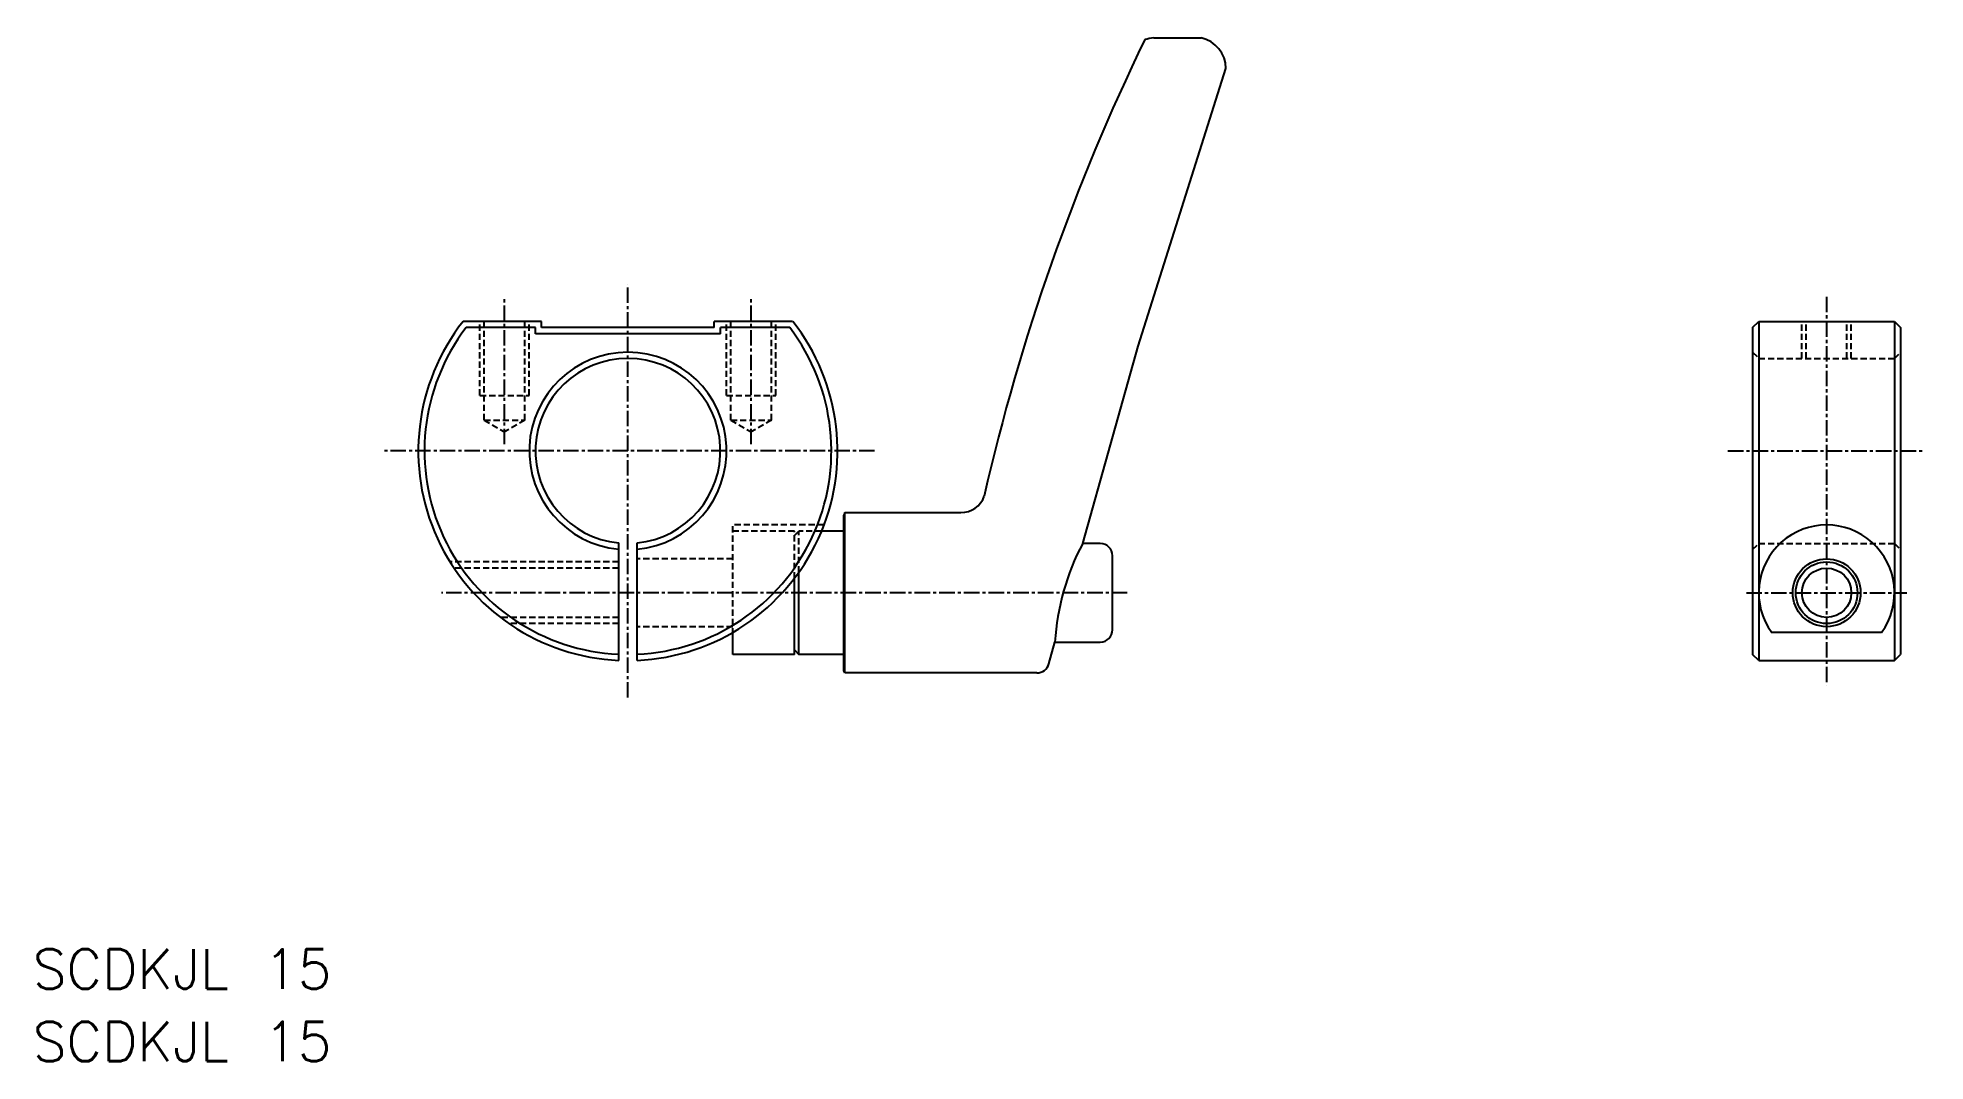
# Model space of a CAD drawing. Extents: x 10 to 163, y -98 to -15.
import ezdxf

# ---------------------------------------------------------------- set-up
doc = ezdxf.new("R2010")
doc.units = 0
doc.linetypes.add('CENTER', pattern=[2, 1.25, -0.25, 0.25, -0.25])
doc.linetypes.add('DASHED', pattern=[0.75, 0.5, -0.25])
doc.layers.get('0').update_dxf_attribs({"linetype": 'CONTINUOUS'})
doc.layers.add('CENTER', color=1, linetype='CENTER')
doc.styles.get("Standard").update_dxf_attribs({"font": 'txt.shx', "bigfont": 'bigfont.shx'})

# ---------------------------------------------------------------- blocks, each defined once
blk = doc.blocks.new('CLDF')
at = {"color": 7, "linetype": 'CONTINUOUS'}
for p, q in [((25.14, 45), (28.99, 45)), ((23.89, 20), (31, 42.52)), ((19.38, 4), (23.89, 20)), ((0.09, 6.5), (0, 6.3)), ((0, -6.3), (0, 6.3)), ((0.09, 6.5), (9.51, 6.5)), ((0.09, -6.5), (0.09, 6.5)), ((20.8, 4), (19.38, 4)), ((21.8, -3), (21.8, 3)), ((16.63, -5.77), (17.13, -4)), ((17.13, -4), (20.8, -4)), ((0.09, -6.5), (0, -6.3)), ((15.67, -6.5), (0.09, -6.5))]:
    blk.add_line(p, q, dxfattribs=at)
for centre, radius, start, end in [((178.43, -30.15), 171.3, 154.0311, 167.1877), ((25.95, 39.05), 6, 97.7241, 104.6825), ((28.43, 42.49), 2.57, 0.645, 77.5412), ((9.51, 8.5), 2, 270, 340.621), ((36.81, -5.22), 19.72, 152.1114, 176.4391), ((20.8, 3), 1, 0, 90), ((20.8, -3), 1, 270, 0), ((15.67, -5.5), 1, 270, 344.2753)]:
    blk.add_arc(centre, radius, start, end, dxfattribs=at)

msp = doc.modelspace()

# ---------------------------------------------------------------- linework, layer by layer
at = {"color": 7, "linetype": 'CONTINUOUS'}
for p, q in [((50.61, -38.04), (44.24, -38.04)), ((50.61, -38.54), (50.61, -38.04)), ((70.97, -38.04), (64.61, -38.04)), ((64.61, -38.54), (64.61, -38.04)), ((148.82, -38.54), (149.32, -38.04)), ((149.32, -38.04), (149.32, -65.54)), ((149.32, -38.04), (160.32, -38.04)), ((160.32, -38.04), (160.32, -65.54)), ((160.32, -38.04), (160.82, -38.54)), ((50.11, -38.54), (44.48, -38.54)), ((50.11, -39.04), (50.11, -38.54)), ((65.11, -39.04), (50.11, -39.04)), ((64.61, -38.54), (50.61, -38.54)), ((65.11, -39.04), (65.11, -38.54)), ((70.73, -38.54), (65.11, -38.54)), ((148.82, -38.54), (148.82, -65.04)), ((160.82, -38.54), (160.82, -65.04)), ((75.11, -55.04), (73.31, -55.04)), ((56.86, -65.52), (56.86, -56)), ((58.36, -65.52), (58.36, -56)), ((71.11, -65.04), (71.11, -58.87)), ((71.47, -65.04), (71.47, -58.37)), ((66.11, -65.04), (66.11, -63.26)), ((159.27, -63.26), (150.36, -63.26)), ((71.11, -65.04), (66.11, -65.04)), ((71.11, -64.67), (71.47, -65.04)), ((75.11, -65.04), (71.47, -65.04)), ((149.32, -65.54), (148.82, -65.04)), ((149.32, -65.54), (160.32, -65.54)), ((160.32, -65.54), (160.82, -65.04))]:
    msp.add_line(p, q, dxfattribs=at)
at = {"color": 3, "linetype": 'DASHED'}
for p, q in [((45.61, -44.04), (45.61, -38.04)), ((45.96, -46.04), (45.96, -38.04)), ((49.26, -46.04), (49.26, -38.04)), ((49.61, -44.04), (49.61, -38.04)), ((65.61, -44.04), (65.61, -38.04)), ((65.96, -46.04), (65.96, -38.04)), ((69.26, -46.04), (69.26, -38.04)), ((69.61, -44.04), (69.61, -38.04)), ((152.82, -41.04), (152.82, -38.04)), ((153.17, -41.04), (153.17, -38.04)), ((156.47, -41.04), (156.47, -38.04)), ((156.82, -41.04), (156.82, -38.04)), ((148.82, -40.54), (149.32, -41.04)), ((149.32, -41.04), (160.32, -41.04)), ((160.32, -41.04), (160.82, -40.54)), ((45.61, -44.04), (49.61, -44.04)), ((65.61, -44.04), (69.61, -44.04)), ((45.96, -46.04), (49.26, -46.04)), ((45.96, -46.04), (47.61, -46.99)), ((49.26, -46.04), (47.61, -46.99)), ((65.96, -46.04), (69.26, -46.04)), ((65.96, -46.04), (67.61, -46.99)), ((69.26, -46.04), (67.61, -46.99)), ((66.11, -63.4), (66.11, -54.54)), ((73.51, -54.54), (66.11, -54.54)), ((71.11, -55.04), (66.11, -55.04)), ((71.11, -58.87), (71.11, -55.04)), ((71.11, -55.4), (71.47, -55.04)), ((71.47, -58.37), (71.47, -55.04)), ((73.31, -55.04), (71.47, -55.04)), ((148.82, -56.54), (149.32, -56.04)), ((149.32, -56.04), (160.32, -56.04)), ((160.32, -56.04), (160.82, -56.54)), ((56.86, -57.54), (43.18, -57.54)), ((56.86, -58.04), (43.51, -58.04)), ((66.11, -57.29), (58.36, -57.29)), ((56.86, -62.04), (47.27, -62.04)), ((56.86, -62.54), (47.96, -62.54)), ((66.11, -62.79), (58.36, -62.79))]:
    msp.add_line(p, q, dxfattribs=at)
at = {"color": 7, "linetype": 'CONTINUOUS'}
for radius in [2.75, 2]:
    msp.add_circle((154.82, -60.04), radius, dxfattribs=at)
at = {"color": 3, "linetype": 'CONTINUOUS'}
msp.add_circle((154.82, -60.04), 2.5, dxfattribs=at)
at = {"color": 7, "linetype": 'CONTINUOUS'}
for centre, radius, start, end in [((57.61, -48.54), 17, 141.8555, 267.4714), ((57.61, -48.54), 17, 272.5286, 38.1445), ((57.61, -48.54), 16.5, 142.6948, 267.3947), ((57.61, -48.54), 16.5, 272.6053, 37.3052), ((57.61, -48.54), 8, 275.3794, 264.6206), ((57.61, -48.54), 7.5, 275.7392, 264.2608), ((154.82, -60.04), 5.5, 324.1336, 215.8664)]:
    msp.add_arc(centre, radius, start, end, dxfattribs=at)
at = {"layer": 'CENTER', "color": 1, "linetype": 'CENTER'}
for p, q in [((57.61, -68.54), (57.61, -35.04)), ((47.61, -47.99), (47.61, -36.04)), ((67.61, -47.99), (67.61, -36.04)), ((154.82, -36.04), (154.82, -67.54)), ((77.61, -48.54), (37.61, -48.54)), ((146.82, -48.54), (162.82, -48.54)), ((98.11, -60.04), (42.48, -60.04)), ((148.32, -60.04), (161.32, -60.04))]:
    msp.add_line(p, q, dxfattribs=at)

# ---------------------------------------------------------------- block references
at = {"color": 7, "linetype": 'CONTINUOUS'}
msp.add_blockref('CLDF', (75.11, -60.04), dxfattribs=at)

# ---------------------------------------------------------------- texts
for p in [(9.34, -92.15), (9.34, -98.03)]:
    msp.add_text('SCDKJL 15', height=3.2, dxfattribs=at).set_placement(p)

doc.saveas('drawing.dxf')
